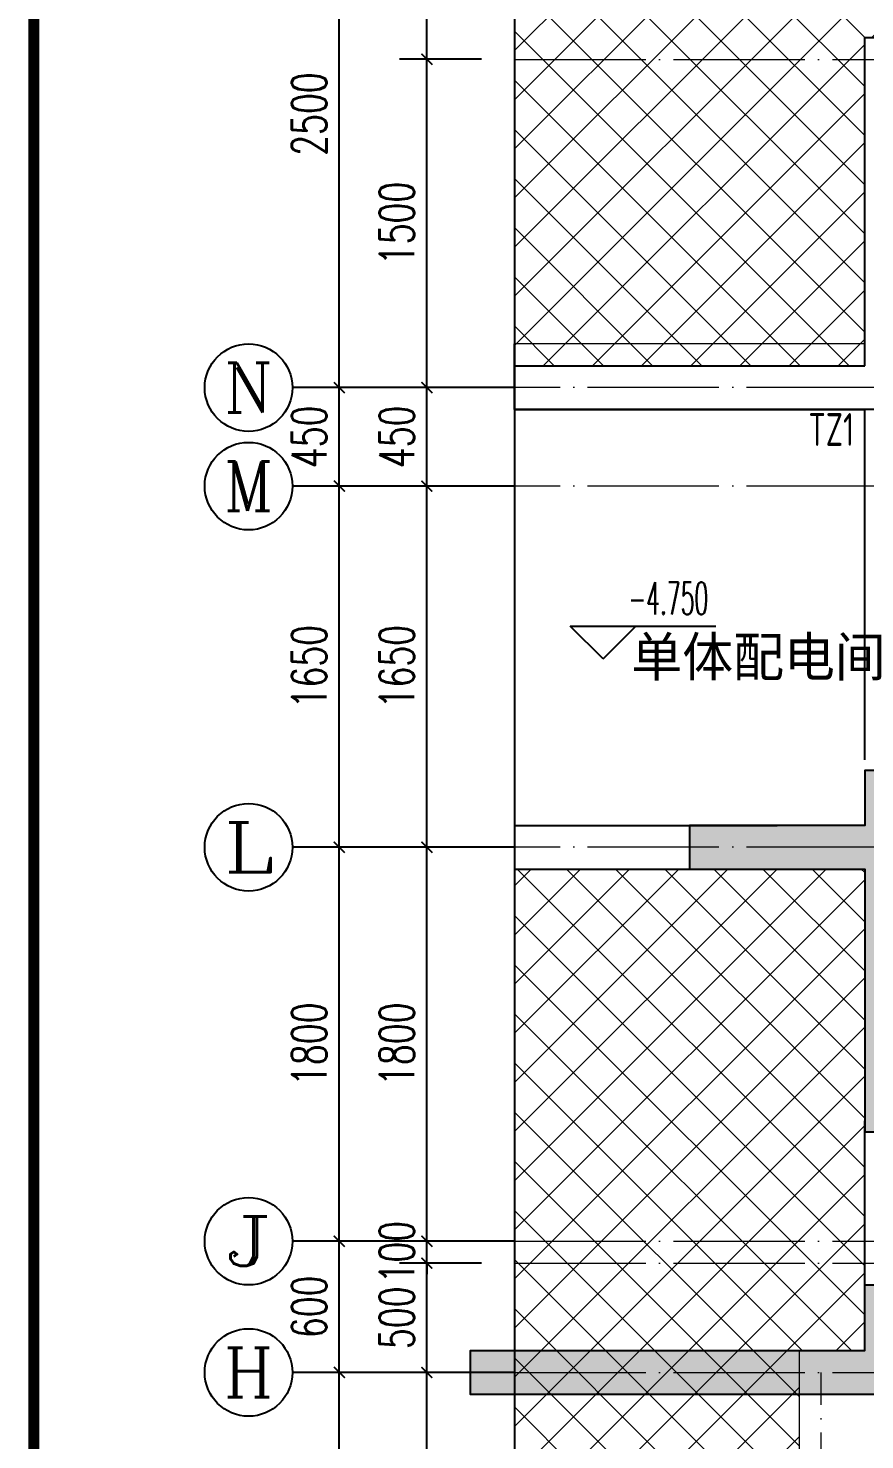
# Model space of a CAD drawing. Extents: x -812054 to 22247, y -644080 to 1003627.
# Drawn here: x -158451 to -154630, y -138653 to -132204 of the extents above; entities that cross this region are included whole.
import ezdxf
from ezdxf.enums import TextEntityAlignment as Align

# ---------------------------------------------------------------- set-up
doc = ezdxf.new("R2010")
doc.units = 0
doc.header["$LTSCALE"] = 1000
doc.linetypes.add('DOTE', pattern=[2.42, 2, -0.2, 0.02, -0.2])
doc.layers.get('0').update_dxf_attribs({"linetype": 'CONTINUOUS'})
doc.layers.get('DEFPOINTS').update_dxf_attribs({"linetype": 'CONTINUOUS'})
for name, color, linetype in [('-TK', 7, 'CONTINUOUS'), ('A-AXIS_TEXT', 7, 'CONTINUOUS'), ('AXIS', 3, 'CONTINUOUS'), ('DIM_ELEV', 3, 'CONTINUOUS'), ('DIM_SYMB', 3, 'CONTINUOUS'), ('HS-A-墙-砼', 41, 'CONTINUOUS'), ('PUB_DIM', 3, 'CONTINUOUS'), ('PUB_TEXT', 2, 'CONTINUOUS'), ('S-Q墙实线', 6, 'CONTINUOUS'), ('TEXT', 2, 'CONTINUOUS'), ('WALL', 5, 'CONTINUOUS'), ('尺寸标注', 86, 'CONTINUOUS'), ('底图$0$PUB_HATCH', 252, 'CONTINUOUS')]:
    doc.layers.add(name, color=color, linetype=linetype)
for name, color, linetype, lineweight in [('AXIS_TEXT', 7, 'CONTINUOUS', 20), ('DOTE', 19, 'DOTE', 9), ('填充', 251, 'CONTINUOUS', 5)]:
    doc.layers.add(name, color=color, linetype=linetype, lineweight=lineweight)
doc.styles.add('_TCH_AXIS', font='COMPLEX', dxfattribs={"bigfont": 'GBCBIG'})
doc.styles.add('_TCH_DIM', font='SIMPLEX.shx', dxfattribs={"width": 0.7, "bigfont": 'GBCBIG.shx'})
doc.styles.add('_TCH_DIM_T3', font='SIMPLEX', dxfattribs={"width": 0.705882, "bigfont": 'GBCBIG'})
doc.styles.add('COMPLEX', font='COMPLEX')
doc.styles.add('TSSD_REIN', font='tssdeng.shx', dxfattribs={"width": 0.7, "height": 300, "bigfont": 'tssdchn.shx'})
doc.dimstyles.new('_TCH_ARCH&&50', dxfattribs={"dimtxt": 157.5, "dimasz": 50, "dimexe": 125, "dimexo": 150, "dimgap": 58.75, "dimtad": 1, "dimdec": 0, "dimzin": 0, "dimdsep": 46, "dimtxsty": '_TCH_DIM_T3', "dimblk": 'ARCHTICK', "dimcen": 0.09, "dimclrt": 7, "dimazin": 0, "dimtfac": 1, "dimtdec": 0, "dimtix": 1, "dimtmove": 2, "dimatfit": 3, "dimldrblk": 'ARCHTICK', "dimfxl": 1, "dimtolj": 1, "dimtzin": 0, "dimarcsym": 0})

# ---------------------------------------------------------------- blocks, each defined once
blk = doc.blocks.new('A1')
at = {"const_width": 100}
blk.add_lwpolyline([(2500, 58400), (2500, 1000), (83100, 1000), (83100, 58400)], close=True, dxfattribs=at)
blk = doc.blocks.new('_AXISO')
blk.add_circle((0, 0), 0.5)
at = {"layer": 'A-AXIS_TEXT', "style": 'COMPLEX', "width": 1.041667}
blk.add_attdef('A', text='', height=0.56, dxfattribs=at).set_placement((-0.25, -0.28), (0.25, -0.28), align=Align.FIT)
blk = doc.blocks.new('_ArchTick')
at = {"color": 0, "linetype": 'ByBlock', "const_width": 0.15}
blk.add_lwpolyline([(-0.5, -0.5), (0.5, 0.5)], dxfattribs=at)
blk = doc.blocks.new('*D1030')
at = {"layer": 'DEFPOINTS', "color": 0, "transparency": 16777216}
for p in [(-156630.3, -138345.8), (-156230.3, -138345.8), (-156230.3, -139946.1)]:
    blk.add_point(p, dxfattribs=at)
at = {"layer": '尺寸标注', "color": 0, "lineweight": -2, "transparency": 16777216}
for p, q in [((-156380.3, -138345.8), (-156755.3, -138345.8)), ((-156630.3, -139946.1), (-156630.3, -138345.8)), ((-156380.3, -139946.1), (-156755.3, -139946.1))]:
    blk.add_line(p, q, dxfattribs=at)
at = {"layer": '尺寸标注', "color": 0, "lineweight": -2, "transparency": 16777216, "xscale": 50, "yscale": 50, "zscale": 50}
for p, rotation in [((-156630.3, -138345.8), 90), ((-156630.3, -139946.1), 270)]:
    blk.add_blockref('_ArchTick', p, dxfattribs=dict(at, rotation=rotation))
at = {"layer": '尺寸标注', "color": 7, "transparency": 16777216, "insert": (-156767.8, -139146), "char_height": 157.5, "attachment_point": 5, "rotation": 90, "style": '_TCH_DIM_T3'}
blk.add_mtext('\\A1;1600', dxfattribs=at)
blk = doc.blocks.new('*D1031')
at = {"layer": 'DEFPOINTS', "color": 0, "transparency": 16777216}
for p in [(-156630.3, -137846.1), (-156230.3, -137846.1), (-156230.3, -138345.8)]:
    blk.add_point(p, dxfattribs=at)
at = {"layer": '尺寸标注', "color": 0, "lineweight": -2, "transparency": 16777216}
for p, q in [((-156380.3, -137846.1), (-156755.3, -137846.1)), ((-156630.3, -138345.8), (-156630.3, -137846.1)), ((-156380.3, -138345.8), (-156755.3, -138345.8))]:
    blk.add_line(p, q, dxfattribs=at)
at = {"layer": '尺寸标注', "color": 0, "lineweight": -2, "transparency": 16777216, "xscale": 50, "yscale": 50, "zscale": 50}
for p, rotation in [((-156630.3, -137846.1), 90), ((-156630.3, -138345.8), 270)]:
    blk.add_blockref('_ArchTick', p, dxfattribs=dict(at, rotation=rotation))
at = {"layer": '尺寸标注', "color": 7, "transparency": 16777216, "insert": (-156767.8, -138096), "char_height": 157.5, "attachment_point": 5, "rotation": 90, "style": '_TCH_DIM_T3'}
blk.add_mtext('\\A1;500', dxfattribs=at)
blk = doc.blocks.new('*D1032')
at = {"layer": 'DEFPOINTS', "color": 0, "transparency": 16777216}
for p in [(-156630.3, -137746.1), (-156230.3, -137746.1), (-156230.3, -137846.1)]:
    blk.add_point(p, dxfattribs=at)
at = {"layer": '尺寸标注', "color": 0, "lineweight": -2, "transparency": 16777216}
for p, q in [((-156380.3, -137746.1), (-156755.3, -137746.1)), ((-156630.3, -137746.1), (-156630.3, -137696.1)), ((-156630.3, -137846.1), (-156630.3, -137746.1)), ((-156380.3, -137846.1), (-156755.3, -137846.1)), ((-156630.3, -137846.1), (-156630.3, -137896.1))]:
    blk.add_line(p, q, dxfattribs=at)
at = {"layer": '尺寸标注', "color": 0, "lineweight": -2, "transparency": 16777216, "xscale": 50, "yscale": 50, "zscale": 50}
for p, rotation in [((-156630.3, -137746.1), 270), ((-156630.3, -137846.1), 90)]:
    blk.add_blockref('_ArchTick', p, dxfattribs=dict(at, rotation=rotation))
at = {"layer": '尺寸标注', "color": 7, "transparency": 16777216, "insert": (-156767.8, -137796.1), "char_height": 157.5, "attachment_point": 5, "rotation": 90, "style": '_TCH_DIM_T3'}
blk.add_mtext('\\A1;100', dxfattribs=at)
blk = doc.blocks.new('*D1033')
at = {"layer": 'DEFPOINTS', "color": 0, "transparency": 16777216}
for p in [(-156630.3, -135946.1), (-156230.3, -135946.1), (-156230.3, -137746.1)]:
    blk.add_point(p, dxfattribs=at)
at = {"layer": '尺寸标注', "color": 0, "lineweight": -2, "transparency": 16777216}
for p, q in [((-156380.3, -135946.1), (-156755.3, -135946.1)), ((-156630.3, -137746.1), (-156630.3, -135946.1)), ((-156380.3, -137746.1), (-156755.3, -137746.1))]:
    blk.add_line(p, q, dxfattribs=at)
at = {"layer": '尺寸标注', "color": 0, "lineweight": -2, "transparency": 16777216, "xscale": 50, "yscale": 50, "zscale": 50}
for p, rotation in [((-156630.3, -135946.1), 90), ((-156630.3, -137746.1), 270)]:
    blk.add_blockref('_ArchTick', p, dxfattribs=dict(at, rotation=rotation))
at = {"layer": '尺寸标注', "color": 7, "transparency": 16777216, "insert": (-156767.8, -136846.1), "char_height": 157.5, "attachment_point": 5, "rotation": 90, "style": '_TCH_DIM_T3'}
blk.add_mtext('\\A1;1800', dxfattribs=at)
blk = doc.blocks.new('*D1034')
at = {"layer": 'DEFPOINTS', "color": 0, "transparency": 16777216}
for p in [(-156630.3, -134296.1), (-156230.3, -134296.1), (-156230.3, -135946.1)]:
    blk.add_point(p, dxfattribs=at)
at = {"layer": '尺寸标注', "color": 0, "lineweight": -2, "transparency": 16777216}
for p, q in [((-156380.3, -134296.1), (-156755.3, -134296.1)), ((-156630.3, -135946.1), (-156630.3, -134296.1)), ((-156380.3, -135946.1), (-156755.3, -135946.1))]:
    blk.add_line(p, q, dxfattribs=at)
at = {"layer": '尺寸标注', "color": 0, "lineweight": -2, "transparency": 16777216, "xscale": 50, "yscale": 50, "zscale": 50}
for p, rotation in [((-156630.3, -134296.1), 90), ((-156630.3, -135946.1), 270)]:
    blk.add_blockref('_ArchTick', p, dxfattribs=dict(at, rotation=rotation))
at = {"layer": '尺寸标注', "color": 7, "transparency": 16777216, "insert": (-156767.8, -135121.1), "char_height": 157.5, "attachment_point": 5, "rotation": 90, "style": '_TCH_DIM_T3'}
blk.add_mtext('\\A1;1650', dxfattribs=at)
blk = doc.blocks.new('*D1035')
at = {"layer": 'DEFPOINTS', "color": 0, "transparency": 16777216}
for p in [(-156630.3, -133846.1), (-156230.3, -133846.1), (-156230.3, -134296.1)]:
    blk.add_point(p, dxfattribs=at)
at = {"layer": '尺寸标注', "color": 0, "lineweight": -2, "transparency": 16777216}
for p, q in [((-156380.3, -133846.1), (-156755.3, -133846.1)), ((-156630.3, -134296.1), (-156630.3, -133846.1)), ((-156380.3, -134296.1), (-156755.3, -134296.1))]:
    blk.add_line(p, q, dxfattribs=at)
at = {"layer": '尺寸标注', "color": 0, "lineweight": -2, "transparency": 16777216, "xscale": 50, "yscale": 50, "zscale": 50}
for p, rotation in [((-156630.3, -133846.1), 90), ((-156630.3, -134296.1), 270)]:
    blk.add_blockref('_ArchTick', p, dxfattribs=dict(at, rotation=rotation))
at = {"layer": '尺寸标注', "color": 7, "transparency": 16777216, "insert": (-156767.8, -134071.1), "char_height": 157.5, "attachment_point": 5, "rotation": 90, "style": '_TCH_DIM_T3'}
blk.add_mtext('\\A1;450', dxfattribs=at)
blk = doc.blocks.new('*D1036')
at = {"layer": 'DEFPOINTS', "color": 0, "transparency": 16777216}
for p in [(-156630.3, -132346.1), (-156230.3, -132346.1), (-156230.3, -133846.1)]:
    blk.add_point(p, dxfattribs=at)
at = {"layer": '尺寸标注', "color": 0, "lineweight": -2, "transparency": 16777216}
for p, q in [((-156380.3, -132346.1), (-156755.3, -132346.1)), ((-156630.3, -133846.1), (-156630.3, -132346.1)), ((-156380.3, -133846.1), (-156755.3, -133846.1))]:
    blk.add_line(p, q, dxfattribs=at)
at = {"layer": '尺寸标注', "color": 0, "lineweight": -2, "transparency": 16777216, "xscale": 50, "yscale": 50, "zscale": 50}
for p, rotation in [((-156630.3, -132346.1), 90), ((-156630.3, -133846.1), 270)]:
    blk.add_blockref('_ArchTick', p, dxfattribs=dict(at, rotation=rotation))
at = {"layer": '尺寸标注', "color": 7, "transparency": 16777216, "insert": (-156767.8, -133096.1), "char_height": 157.5, "attachment_point": 5, "rotation": 90, "style": '_TCH_DIM_T3'}
blk.add_mtext('\\A1;1500', dxfattribs=at)
blk = doc.blocks.new('*D1037')
at = {"layer": 'DEFPOINTS', "color": 0, "transparency": 16777216}
for p in [(-156630.3, -131346.1), (-156230.3, -131346.1), (-156230.3, -132346.1)]:
    blk.add_point(p, dxfattribs=at)
at = {"layer": '尺寸标注', "color": 0, "lineweight": -2, "transparency": 16777216}
for p, q in [((-156380.3, -131346.1), (-156755.3, -131346.1)), ((-156630.3, -132346.1), (-156630.3, -131346.1)), ((-156380.3, -132346.1), (-156755.3, -132346.1))]:
    blk.add_line(p, q, dxfattribs=at)
at = {"layer": '尺寸标注', "color": 0, "lineweight": -2, "transparency": 16777216, "xscale": 50, "yscale": 50, "zscale": 50}
for p, rotation in [((-156630.3, -131346.1), 90), ((-156630.3, -132346.1), 270)]:
    blk.add_blockref('_ArchTick', p, dxfattribs=dict(at, rotation=rotation))
at = {"layer": '尺寸标注', "color": 7, "transparency": 16777216, "insert": (-156767.8, -131846.1), "char_height": 157.5, "attachment_point": 5, "rotation": 90, "style": '_TCH_DIM_T3'}
blk.add_mtext('\\A1;1000', dxfattribs=at)
blk = doc.blocks.new('*D1068')
at = {"layer": 'DEFPOINTS', "color": 0, "transparency": 16777216}
for p in [(-157030.3, -138345.8), (-156230.3, -138345.8), (-156230.3, -139946.1)]:
    blk.add_point(p, dxfattribs=at)
at = {"layer": 'PUB_DIM', "color": 0, "lineweight": -2, "transparency": 16777216}
for p, q in [((-156380.3, -138345.8), (-157155.3, -138345.8)), ((-157030.3, -139946.1), (-157030.3, -138345.8)), ((-156380.3, -139946.1), (-157155.3, -139946.1))]:
    blk.add_line(p, q, dxfattribs=at)
at = {"layer": 'PUB_DIM', "color": 0, "lineweight": -2, "transparency": 16777216, "xscale": 50, "yscale": 50, "zscale": 50}
for p, rotation in [((-157030.3, -138345.8), 90), ((-157030.3, -139946.1), 270)]:
    blk.add_blockref('_ArchTick', p, dxfattribs=dict(at, rotation=rotation))
at = {"layer": 'PUB_DIM', "color": 7, "transparency": 16777216, "insert": (-157167.8, -139146), "char_height": 157.5, "attachment_point": 5, "rotation": 90, "style": '_TCH_DIM_T3'}
blk.add_mtext('\\A1;1600', dxfattribs=at)
blk = doc.blocks.new('*D1069')
at = {"layer": 'DEFPOINTS', "color": 0, "transparency": 16777216}
for p in [(-157030.3, -137746.1), (-156230.3, -137746.1), (-156230.3, -138345.8)]:
    blk.add_point(p, dxfattribs=at)
at = {"layer": 'PUB_DIM', "color": 0, "lineweight": -2, "transparency": 16777216}
for p, q in [((-156380.3, -137746.1), (-157155.3, -137746.1)), ((-157030.3, -138345.8), (-157030.3, -137746.1)), ((-156380.3, -138345.8), (-157155.3, -138345.8))]:
    blk.add_line(p, q, dxfattribs=at)
at = {"layer": 'PUB_DIM', "color": 0, "lineweight": -2, "transparency": 16777216, "xscale": 50, "yscale": 50, "zscale": 50}
for p, rotation in [((-157030.3, -137746.1), 90), ((-157030.3, -138345.8), 270)]:
    blk.add_blockref('_ArchTick', p, dxfattribs=dict(at, rotation=rotation))
at = {"layer": 'PUB_DIM', "color": 7, "transparency": 16777216, "insert": (-157167.8, -138046), "char_height": 157.5, "attachment_point": 5, "rotation": 90, "style": '_TCH_DIM_T3'}
blk.add_mtext('\\A1;600', dxfattribs=at)
blk = doc.blocks.new('*D1070')
at = {"layer": 'DEFPOINTS', "color": 0, "transparency": 16777216}
for p in [(-157030.3, -135946.1), (-156230.3, -135946.1), (-156230.3, -137746.1)]:
    blk.add_point(p, dxfattribs=at)
at = {"layer": 'PUB_DIM', "color": 0, "lineweight": -2, "transparency": 16777216}
for p, q in [((-156380.3, -135946.1), (-157155.3, -135946.1)), ((-157030.3, -137746.1), (-157030.3, -135946.1)), ((-156380.3, -137746.1), (-157155.3, -137746.1))]:
    blk.add_line(p, q, dxfattribs=at)
at = {"layer": 'PUB_DIM', "color": 0, "lineweight": -2, "transparency": 16777216, "xscale": 50, "yscale": 50, "zscale": 50}
for p, rotation in [((-157030.3, -135946.1), 90), ((-157030.3, -137746.1), 270)]:
    blk.add_blockref('_ArchTick', p, dxfattribs=dict(at, rotation=rotation))
at = {"layer": 'PUB_DIM', "color": 7, "transparency": 16777216, "insert": (-157167.8, -136846.1), "char_height": 157.5, "attachment_point": 5, "rotation": 90, "style": '_TCH_DIM_T3'}
blk.add_mtext('\\A1;1800', dxfattribs=at)
blk = doc.blocks.new('*D1071')
at = {"layer": 'DEFPOINTS', "color": 0, "transparency": 16777216}
for p in [(-157030.3, -134296.1), (-156230.3, -134296.1), (-156230.3, -135946.1)]:
    blk.add_point(p, dxfattribs=at)
at = {"layer": 'PUB_DIM', "color": 0, "lineweight": -2, "transparency": 16777216}
for p, q in [((-156380.3, -134296.1), (-157155.3, -134296.1)), ((-157030.3, -135946.1), (-157030.3, -134296.1)), ((-156380.3, -135946.1), (-157155.3, -135946.1))]:
    blk.add_line(p, q, dxfattribs=at)
at = {"layer": 'PUB_DIM', "color": 0, "lineweight": -2, "transparency": 16777216, "xscale": 50, "yscale": 50, "zscale": 50}
for p, rotation in [((-157030.3, -134296.1), 90), ((-157030.3, -135946.1), 270)]:
    blk.add_blockref('_ArchTick', p, dxfattribs=dict(at, rotation=rotation))
at = {"layer": 'PUB_DIM', "color": 7, "transparency": 16777216, "insert": (-157167.8, -135121.1), "char_height": 157.5, "attachment_point": 5, "rotation": 90, "style": '_TCH_DIM_T3'}
blk.add_mtext('\\A1;1650', dxfattribs=at)
blk = doc.blocks.new('*D1072')
at = {"layer": 'DEFPOINTS', "color": 0, "transparency": 16777216}
for p in [(-157030.3, -133846.1), (-156230.3, -133846.1), (-156230.3, -134296.1)]:
    blk.add_point(p, dxfattribs=at)
at = {"layer": 'PUB_DIM', "color": 0, "lineweight": -2, "transparency": 16777216}
for p, q in [((-156380.3, -133846.1), (-157155.3, -133846.1)), ((-157030.3, -134296.1), (-157030.3, -133846.1)), ((-156380.3, -134296.1), (-157155.3, -134296.1))]:
    blk.add_line(p, q, dxfattribs=at)
at = {"layer": 'PUB_DIM', "color": 0, "lineweight": -2, "transparency": 16777216, "xscale": 50, "yscale": 50, "zscale": 50}
for p, rotation in [((-157030.3, -133846.1), 90), ((-157030.3, -134296.1), 270)]:
    blk.add_blockref('_ArchTick', p, dxfattribs=dict(at, rotation=rotation))
at = {"layer": 'PUB_DIM', "color": 7, "transparency": 16777216, "insert": (-157167.8, -134071.1), "char_height": 157.5, "attachment_point": 5, "rotation": 90, "style": '_TCH_DIM_T3'}
blk.add_mtext('\\A1;450', dxfattribs=at)
blk = doc.blocks.new('*D1073')
at = {"layer": 'DEFPOINTS', "color": 0, "transparency": 16777216}
for p in [(-157030.3, -131346.1), (-156230.3, -131346.1), (-156230.3, -133846.1)]:
    blk.add_point(p, dxfattribs=at)
at = {"layer": 'PUB_DIM', "color": 0, "lineweight": -2, "transparency": 16777216}
for p, q in [((-156380.3, -131346.1), (-157155.3, -131346.1)), ((-157030.3, -133846.1), (-157030.3, -131346.1)), ((-156380.3, -133846.1), (-157155.3, -133846.1))]:
    blk.add_line(p, q, dxfattribs=at)
at = {"layer": 'PUB_DIM', "color": 0, "lineweight": -2, "transparency": 16777216, "xscale": 50, "yscale": 50, "zscale": 50}
for p, rotation in [((-157030.3, -131346.1), 90), ((-157030.3, -133846.1), 270)]:
    blk.add_blockref('_ArchTick', p, dxfattribs=dict(at, rotation=rotation))
at = {"layer": 'PUB_DIM', "color": 7, "transparency": 16777216, "insert": (-157167.8, -132596.1), "char_height": 157.5, "attachment_point": 5, "rotation": 90, "style": '_TCH_DIM_T3'}
blk.add_mtext('\\A1;2500', dxfattribs=at)

msp = doc.modelspace()

# ---------------------------------------------------------------- hatches: boundary and pattern name
at = {"layer": '填充'}
h = msp.add_hatch(dxfattribs=at)
h.set_pattern_fill('ANSI37', color=196, scale=100, style=0)
h.set_pattern_definition([(45, (-250703.12, -243616.84), (-112.2532, 112.2532), []), (135, (-250703.12, -243616.84), (-112.2532, -112.2532), [])])
h.paths.add_polyline_path([(-154630.5, -136046.12), (-156230.3, -136046.12), (-156230.3, -142946.11), (-150030.3, -142946.11), (-150030.3, -141446.12), (-151780.5, -141446.12), (-151780.5, -142146.11), (-154480.5, -142146.11), (-154480.5, -140046.12), (-154930.5, -140046.12), (-154930.5, -138245.85), (-154630.5, -138245.85)])
h.paths.add_polyline_path([(-156230.3, -133746.12), (-154630.5, -133746.12), (-154630.49, -132246.12), (-151630.49, -132246.12), (-151630.49, -138245.87), (-150030.3, -138245.86), (-150030.3, -134746.11), (-143680.29, -134746.11), (-143680.29, -129446.11), (-156230.3, -129446.11)])
at = {"layer": '底图$0$PUB_HATCH'}
for points in [[(-154630.5, -137246.11), (-154430.5, -137246.11), (-154430.5, -135596.11), (-154630.5, -135596.11), (-154630.5, -135846.11), (-155430.38, -135846.11), (-155430.38, -136046.11), (-154630.5, -136046.11)], [(-154430.5, -137946.11), (-154430.5, -138446.11), (-156430.5, -138446.11), (-156430.5, -138246.11), (-154630.5, -138246.11), (-154630.5, -137946.11)]]:
    msp.add_hatch(color=256, dxfattribs=at).paths.add_polyline_path(points)

# ---------------------------------------------------------------- linework, layer by layer
at = {"layer": 'AXIS'}
for p, q in [((-156230.3, -133846.11), (-157244.91, -133846.11)), ((-156230.3, -134296.11), (-157244.91, -134296.11)), ((-156230.3, -135946.11), (-157244.91, -135946.11)), ((-156230.3, -137746.11), (-157244.91, -137746.11)), ((-156230.3, -138345.84), (-157244.91, -138345.84))]:
    msp.add_line(p, q, dxfattribs=at)
at = {"layer": 'DIM_ELEV'}
for p, q in [((-155825.53, -135085.5), (-155975.53, -134935.5)), ((-155975.53, -134935.5), (-155310.61, -134935.5)), ((-155825.53, -135085.5), (-155675.53, -134935.5))]:
    msp.add_line(p, q, dxfattribs=at)
at = {"layer": 'DIM_SYMB'}
msp.add_lwpolyline([(-156230.3, -129446.11), (-156230.3, -134746.11), (-156230.3, -134746.11), (-156230.3, -142946.11), (-150030.3, -142946.11), (-150030.3, -134746.11), (-143680.29, -134746.11), (-143680.29, -129446.11)], close=True, dxfattribs=at)
at = {"layer": 'DOTE', "linetype": 'DOTE', "ltscale": 0.3}
for p, q in [((-156230.3, -132346.12), (-143680.29, -132346.12)), ((-143680.29, -133846.11), (-156230.3, -133846.11)), ((-143680.29, -134296.11), (-156230.3, -134296.11)), ((-143680.29, -135946.11), (-156230.3, -135946.11)), ((-156230.3, -137746.11), (-143680.29, -137746.11)), ((-156230.3, -137846.11), (-143680.29, -137846.11)), ((-156230.3, -138345.84), (-143680.29, -138345.84)), ((-154830.3, -139946.11), (-154830.3, -138346.11))]:
    msp.add_line(p, q, dxfattribs=at)
at = {"layer": 'HS-A-墙-砼'}
for p, q in [((-156230.3, -133946.12), (-156230.3, -133646.12)), ((-154430.5, -133946.12), (-156230.3, -133946.12))]:
    msp.add_line(p, q, dxfattribs=at)
at = {"layer": 'S-Q墙实线', "color": 6}
for points in [[(-154630.5, -137246.11), (-154430.5, -137246.11), (-154430.5, -135596.11), (-154630.5, -135596.11), (-154630.5, -135846.11), (-155430.38, -135846.11), (-155430.38, -136046.11), (-154630.5, -136046.11)], [(-154430.5, -137946.11), (-154430.5, -138446.11), (-156430.5, -138446.11), (-156430.5, -138246.11), (-154630.5, -138246.11), (-154630.5, -137946.11)]]:
    msp.add_lwpolyline(points, close=True, dxfattribs=at)
at = {"layer": 'WALL'}
for p, q in [((-154630.5, -132246.12), (-151630.5, -132246.12)), ((-154630.5, -133746.12), (-154630.5, -132246.12)), ((-156230.3, -133746.12), (-154630.5, -133746.12)), ((-156230.3, -133746.12), (-156230.3, -133946.12)), ((-156230.3, -133946.12), (-154630.5, -133946.12)), ((-154630.5, -135546.12), (-154630.5, -133946.12)), ((-156230.3, -135846.12), (-155030.5, -135846.12)), ((-156230.3, -135846.12), (-156230.3, -136046.12)), ((-156230.3, -136046.12), (-155030.5, -136046.12)), ((-154630.5, -137846.12), (-154630.5, -137196.12)), ((-154630.5, -137945.85), (-154630.5, -137846.12))]:
    msp.add_line(p, q, dxfattribs=at)
at = {"layer": '填充', "color": 196}
msp.add_lwpolyline([(-154630.49, -132246.12), (-154630.5, -133646.12), (-156230.3, -133646.12), (-156230.3, -136046.12), (-154630.5, -136046.12), (-154630.5, -138245.85), (-154930.5, -138245.85), (-154930.5, -140046.12), (-154480.5, -140046.12), (-154480.5, -142146.11), (-151780.5, -142146.11), (-151780.5, -141446.12), (-150030.3, -141446.11), (-150030.3, -138245.85), (-151630.49, -138245.87), (-151630.49, -132246.12)], close=True, dxfattribs=at)

# ---------------------------------------------------------------- block references
at = {"layer": '-TK', "xscale": 0.5, "yscale": 0.5, "zscale": 0.5}
msp.add_blockref('A1', (-159676.1, -156470.18), dxfattribs=at)
at = {"layer": 'AXIS'}
ref = msp.add_blockref('_AXISO', (-157444.91, -133846.11), dxfattribs=dict(at, xscale=400, yscale=400, zscale=400))
ref.add_attrib('A', 'N', dxfattribs={"layer": 'AXIS_TEXT', "height": 226.27, "style": '_TCH_AXIS', "width": 1.105263}).set_placement((-157558.05, -133959.25), (-157331.77, -133959.25), align=Align.FIT)
ref = msp.add_blockref('_AXISO', (-157444.91, -134296.11), dxfattribs=dict(at, xscale=400, yscale=400, zscale=400))
ref.add_attrib('A', 'M', dxfattribs={"layer": 'AXIS_TEXT', "height": 226.27, "style": '_TCH_AXIS'}).set_placement((-157558.05, -134409.25), (-157331.77, -134409.25), align=Align.FIT)
ref = msp.add_blockref('_AXISO', (-157444.91, -135946.11), dxfattribs=dict(at, xscale=400, yscale=400, zscale=400))
ref.add_attrib('A', 'L', dxfattribs={"layer": 'AXIS_TEXT', "height": 226.27, "style": '_TCH_AXIS', "width": 1.4}).set_placement((-157558.05, -136059.25), (-157331.77, -136059.25), align=Align.FIT)
ref = msp.add_blockref('_AXISO', (-157444.91, -137746.11), dxfattribs=dict(at, xscale=400, yscale=400, zscale=400))
ref.add_attrib('A', 'J', dxfattribs={"layer": 'AXIS_TEXT', "height": 226.27, "style": '_TCH_AXIS', "width": 1.909091}).set_placement((-157558.05, -137859.25), (-157331.77, -137859.25), align=Align.FIT)
ref = msp.add_blockref('_AXISO', (-157444.91, -138345.84), dxfattribs=dict(at, xscale=400, yscale=400, zscale=400))
ref.add_attrib('A', 'H', dxfattribs={"layer": 'AXIS_TEXT', "height": 226.27, "style": '_TCH_AXIS', "width": 1.05}).set_placement((-157558.05, -138458.98), (-157331.77, -138458.98), align=Align.FIT)

# ---------------------------------------------------------------- texts
at = {"layer": 'PUB_TEXT', "style": '_TCH_DIM', "width": 0.494118}
msp.add_text('-4.750', height=148.75, dxfattribs=at).set_placement((-155710.61, -134883))
at = {"layer": 'PUB_TEXT', "color": 7}
msp.add_text('单体配电间', height=178.723, dxfattribs=at).set_placement((-155696.38, -135165.16))
at = {"layer": 'TEXT', "color": 230, "style": 'TSSD_REIN', "width": 0.7}
msp.add_text('TZ1', height=150, dxfattribs=at).set_placement((-154887.56, -134112.14))

# ---------------------------------------------------------------- dimensions: what is measured, and where the dimension line sits
at = {"layer": 'PUB_DIM'}
for p1, p2, picture, middle in [((-156230.3, -133846.11), (-156230.3, -131346.11), '*D1073', (-157167.8, -132596.11)), ((-156230.3, -134296.11), (-156230.3, -133846.11), '*D1072', (-157167.8, -134071.11)), ((-156230.3, -135946.11), (-156230.3, -134296.11), '*D1071', (-157167.8, -135121.11)), ((-156230.3, -137746.11), (-156230.3, -135946.11), '*D1070', (-157167.8, -136846.11)), ((-156230.3, -138345.84), (-156230.3, -137746.11), '*D1069', (-157167.8, -138045.98)), ((-156230.3, -139946.11), (-156230.3, -138345.84), '*D1068', (-157167.8, -139145.98))]:
    dim = msp.add_aligned_dim(p1=p1, p2=p2, distance=800, dimstyle='_TCH_ARCH&&50', dxfattribs=at)
    dim.commit()
    dim.dimension.update_dxf_attribs({"geometry": picture, "text_midpoint": middle})
at = {"layer": '尺寸标注', "color": 106}
for p1, p2, picture, middle in [((-156230.3, -132346.12), (-156230.3, -131346.11), '*D1037', (-156767.8, -131846.11)), ((-156230.3, -133846.11), (-156230.3, -132346.12), '*D1036', (-156767.8, -133096.11)), ((-156230.3, -134296.11), (-156230.3, -133846.11), '*D1035', (-156767.8, -134071.11)), ((-156230.3, -135946.11), (-156230.3, -134296.11), '*D1034', (-156767.8, -135121.11)), ((-156230.3, -137746.11), (-156230.3, -135946.11), '*D1033', (-156767.8, -136846.11)), ((-156230.3, -137846.11), (-156230.3, -137746.11), '*D1032', (-156767.8, -137796.11)), ((-156230.3, -138345.84), (-156230.3, -137846.11), '*D1031', (-156767.8, -138095.98)), ((-156230.3, -139946.11), (-156230.3, -138345.84), '*D1030', (-156767.8, -139145.98))]:
    dim = msp.add_aligned_dim(p1=p1, p2=p2, distance=400, dimstyle='_TCH_ARCH&&50', dxfattribs=at)
    dim.commit()
    dim.dimension.update_dxf_attribs({"geometry": picture, "text_midpoint": middle})

doc.saveas('drawing.dxf')
